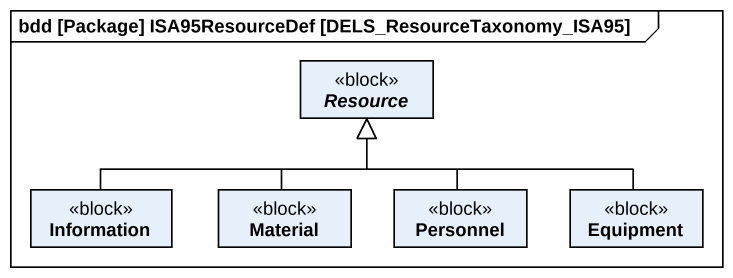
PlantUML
@startuml
mainframe bdd [Package] ISA95ResourceDef [DELS_ResourceTaxonomy_ISA95]
hide circle
hide empty members
abstract class Resource <<block>>
class Information <<block>>
class Material <<block>>
class Personnel <<block>>
class Equipment <<block>>
Information -right-|> Resource
Material -up-|> Resource
Personnel -up-|> Resource
Equipment -left-|> Resource
@enduml
